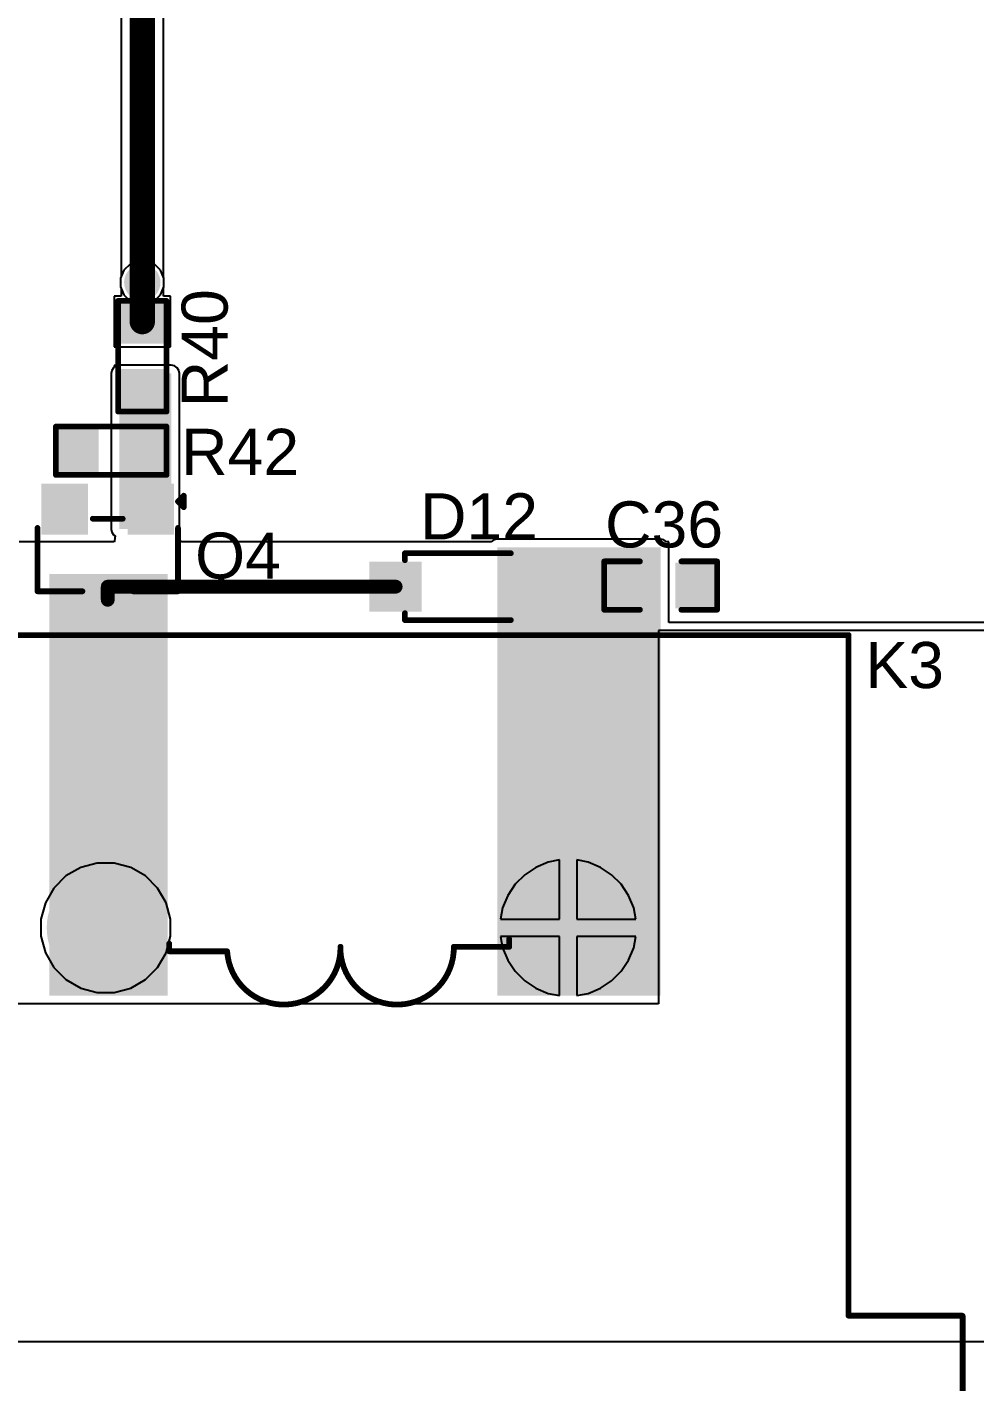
# Model space of a CAD drawing. Header units: millimetres. Extents: x -3 to 175, y -4 to 177.
# Drawn here: x 112.03 to 132.94, y 35.05 to 64.91 of the extents above; entities that cross this region are included whole.
import ezdxf

# ---------------------------------------------------------------- set-up
doc = ezdxf.new("R2010")
doc.units = ezdxf.units.MM
for name, color, linetype in [('BottomLayer', 5, 'Continuous'), ('BottomSolder', 6, 'Continuous'), ('MultiLayer', 9, 'Continuous'), ('PadHoleLayer', 156, 'Continuous'), ('TopLayer', 1, 'Continuous'), ('TopOverlay', 2, 'Continuous'), ('TopPaste', 8, 'Continuous'), ('TopSolder', 216, 'Continuous'), ('ViaHoleLayer', 16, 'Continuous')]:
    doc.layers.add(name, color=color, linetype=linetype)
doc.styles.add('Arial', font='', dxfattribs={"height": 0.2})
doc.styles.get('Arial').set_extended_font_data('Arial')

# ---------------------------------------------------------------- blocks, each defined once
blk = doc.blocks.new('R___0603_11')
at = {"layer": 'TopLayer'}
for points in [[(-0.381, 0.4445), (-0.381, -0.4445), (-1.143, -0.4445), (-1.143, 0.4445)], [(1.143, 0.4445), (1.143, -0.4445), (0.381, -0.4445), (0.381, 0.4445)]]:
    blk.add_hatch(color=1, dxfattribs=at).paths.add_polyline_path(points)
at = {"layer": 'TopPaste'}
for points in [[(-0.381, 0.4445), (-0.381, -0.4445), (-1.143, -0.4445), (-1.143, 0.4445)], [(1.143, 0.4445), (1.143, -0.4445), (0.381, -0.4445), (0.381, 0.4445)]]:
    blk.add_hatch(color=8, dxfattribs=at).paths.add_polyline_path(points)
at = {"layer": 'TopSolder'}
for points in [[(-0.2794, 0.5461), (-0.2794, -0.5461), (-1.2446, -0.5461), (-1.2446, 0.5461)], [(1.2446, 0.5461), (1.2446, -0.5461), (0.2794, -0.5461), (0.2794, 0.5461)]]:
    blk.add_hatch(color=216, dxfattribs=at).paths.add_polyline_path(points)
at = {"layer": 'TopOverlay', "const_width": 0.127}
for points in [[(-1.2192, -0.5334), (-1.2192, 0.5334)], [(1.2192, 0.5334), (-1.2192, 0.5334)], [(1.2192, -0.5334), (1.2192, 0.5334)], [(1.2192, -0.5334), (-1.2192, -0.5334)]]:
    blk.add_lwpolyline(points, dxfattribs=at)
at = {"layer": 'TopOverlay', "const_width": 0.0635}
for points in [[(-1.25095, 0.5334, 1), (-1.18745, 0.5334, 1)], [(-1.25095, 0.5334, 1), (-1.18745, 0.5334, 1)], [(1.18745, 0.5334, 1), (1.25095, 0.5334, 1)], [(1.18745, 0.5334, 1), (1.25095, 0.5334, 1)], [(-1.25095, -0.5334, 1), (-1.18745, -0.5334, 1)], [(-1.25095, -0.5334, 1), (-1.18745, -0.5334, 1)], [(1.18745, -0.5334, 1), (1.25095, -0.5334, 1)], [(1.18745, -0.5334, 1), (1.25095, -0.5334, 1)]]:
    blk.add_lwpolyline(points, format="xyb", close=True, dxfattribs=at)
blk = doc.blocks.new('R___0603_21')
at = {"layer": 'TopLayer'}
for points in [[(-0.381, 0.4445), (-0.381, -0.4445), (-1.143, -0.4445), (-1.143, 0.4445)], [(1.143, 0.4445), (1.143, -0.4445), (0.381, -0.4445), (0.381, 0.4445)]]:
    blk.add_hatch(color=1, dxfattribs=at).paths.add_polyline_path(points)
at = {"layer": 'TopPaste'}
for points in [[(-0.381, 0.4445), (-0.381, -0.4445), (-1.143, -0.4445), (-1.143, 0.4445)], [(1.143, 0.4445), (1.143, -0.4445), (0.381, -0.4445), (0.381, 0.4445)]]:
    blk.add_hatch(color=8, dxfattribs=at).paths.add_polyline_path(points)
at = {"layer": 'TopSolder'}
for points in [[(-0.2794, 0.5461), (-0.2794, -0.5461), (-1.2446, -0.5461), (-1.2446, 0.5461)], [(1.2446, 0.5461), (1.2446, -0.5461), (0.2794, -0.5461), (0.2794, 0.5461)]]:
    blk.add_hatch(color=216, dxfattribs=at).paths.add_polyline_path(points)
at = {"layer": 'TopOverlay', "const_width": 0.127}
for points in [[(-1.2192, 0.5334), (1.2192, 0.5334)], [(-1.2192, -0.5334), (-1.2192, 0.5334)], [(1.2192, -0.5334), (1.2192, 0.5334)], [(-1.2192, -0.5334), (1.2192, -0.5334)]]:
    blk.add_lwpolyline(points, dxfattribs=at)
at = {"layer": 'TopOverlay', "const_width": 0.0635}
for points in [[(-1.25095, 0.5334, 1), (-1.18745, 0.5334, 1)], [(-1.25095, 0.5334, 1), (-1.18745, 0.5334, 1)], [(1.18745, 0.5334, 1), (1.25095, 0.5334, 1)], [(1.18745, 0.5334, 1), (1.25095, 0.5334, 1)], [(-1.25095, -0.5334, 1), (-1.18745, -0.5334, 1)], [(-1.25095, -0.5334, 1), (-1.18745, -0.5334, 1)], [(1.18745, -0.5334, 1), (1.25095, -0.5334, 1)], [(1.18745, -0.5334, 1), (1.25095, -0.5334, 1)]]:
    blk.add_lwpolyline(points, format="xyb", close=True, dxfattribs=at)
blk = doc.blocks.new('SOT_23_91')
at = {"layer": 'TopLayer'}
for points in [[(-0.41, 1.46), (0.41, 1.46), (0.41, 0.54), (-0.41, 0.54)], [(-1.36, -0.54), (-0.54, -0.54), (-0.54, -1.46), (-1.36, -1.46)], [(0.54, -0.54), (1.36, -0.54), (1.36, -1.46), (0.54, -1.46)]]:
    blk.add_hatch(color=1, dxfattribs=at).paths.add_polyline_path(points)
at = {"layer": 'TopPaste'}
for points in [[(-0.41, 1.46), (0.41, 1.46), (0.41, 0.54), (-0.41, 0.54)], [(-1.36, -0.54), (-0.54, -0.54), (-0.54, -1.46), (-1.36, -1.46)], [(0.54, -0.54), (1.36, -0.54), (1.36, -1.46), (0.54, -1.46)]]:
    blk.add_hatch(color=8, dxfattribs=at).paths.add_polyline_path(points)
at = {"layer": 'TopSolder'}
for points in [[(-0.512, 1.562), (0.512, 1.562), (0.512, 0.438), (-0.512, 0.438)], [(-1.462, -0.438), (-0.438, -0.438), (-0.438, -1.562), (-1.462, -1.562)], [(0.438, -0.438), (1.462, -0.438), (1.462, -1.562), (0.438, -1.562)]]:
    blk.add_hatch(color=216, dxfattribs=at).paths.add_polyline_path(points)
at = {"layer": 'TopOverlay', "const_width": 0.127}
for points in [[(-0.559, 0.813), (-1.549, 0.813)], [(-1.549, 0.813), (-1.549, -0.584)], [(1.549, 0.813), (0.559, 0.813)], [(1.549, 0.813), (1.549, -0.584)], [(0.33, -0.787), (-0.33, -0.787)], [(-1.676, -1.041), (-1.676, -1.295)], [(-1.549, -1.168), (-1.676, -1.041)], [(-1.549, -1.168), (-1.676, -1.295)]]:
    blk.add_lwpolyline(points, dxfattribs=at)
at = {"layer": 'TopOverlay', "const_width": 0.0635}
for points in [[(-1.581, 0.813, 1), (-1.518, 0.813, 1)], [(-1.581, 0.813, 1), (-1.518, 0.813, 1)], [(-0.591, 0.813, 1), (-0.527, 0.813, 1)], [(0.527, 0.813, 1), (0.591, 0.813, 1)], [(1.518, 0.813, 1), (1.581, 0.813, 1)], [(1.518, 0.813, 1), (1.581, 0.813, 1)], [(-1.581, -0.584, 1), (-1.518, -0.584, 1)], [(1.518, -0.584, 1), (1.581, -0.584, 1)], [(-0.362, -0.787, 1), (-0.298, -0.787, 1)], [(0.298, -0.787, 1), (0.362, -0.787, 1)], [(-1.708, -1.041, 1), (-1.645, -1.041, 1)], [(-1.708, -1.041, 1), (-1.645, -1.041, 1)], [(-1.581, -1.168, 1), (-1.518, -1.168, 1)], [(-1.581, -1.168, 1), (-1.518, -1.168, 1)], [(-1.708, -1.295, 1), (-1.645, -1.295, 1)], [(-1.708, -1.295, 1), (-1.645, -1.295, 1)]]:
    blk.add_lwpolyline(points, format="xyb", close=True, dxfattribs=at)
blk = doc.blocks.new('SLA_05VDC_SL_A_99')
at = {"layer": 'BottomLayer'}
h = blk.add_hatch(color=5, dxfattribs=at)
edge = h.paths.add_edge_path()
edge.add_arc((-5.1, -7.6), 1.25, 0, 360)
h = blk.add_hatch(color=5, dxfattribs=at)
edge = h.paths.add_edge_path()
edge.add_arc((5.1, -7.6), 1.25, 0, 360)
at = {"layer": 'BottomSolder'}
h = blk.add_hatch(color=6, dxfattribs=at)
edge = h.paths.add_edge_path()
edge.add_arc((-5.1, -7.6), 1.301, 0, 360)
h = blk.add_hatch(color=6, dxfattribs=at)
edge = h.paths.add_edge_path()
edge.add_arc((5.1, -7.6), 1.301, 0, 360)
at = {"layer": 'MultiLayer'}
h = blk.add_hatch(color=9, dxfattribs=at)
edge = h.paths.add_edge_path()
edge.add_arc((-5.1, -7.6), 1.25, 0, 360)
h = blk.add_hatch(color=9, dxfattribs=at)
edge = h.paths.add_edge_path()
edge.add_arc((5.1, -7.6), 1.25, 0, 360)
at = {"layer": 'PadHoleLayer'}
h = blk.add_hatch(color=156, dxfattribs=at)
edge = h.paths.add_edge_path()
edge.add_arc((-5.1, -7.6), 0.6, 0, 360)
h = blk.add_hatch(color=156, dxfattribs=at)
edge = h.paths.add_edge_path()
edge.add_arc((5.1, -7.6), 0.6, 0, 360)
at = {"layer": 'TopLayer'}
h = blk.add_hatch(color=1, dxfattribs=at)
edge = h.paths.add_edge_path()
edge.add_arc((-5.1, -7.6), 1.25, 0, 360)
h = blk.add_hatch(color=1, dxfattribs=at)
edge = h.paths.add_edge_path()
edge.add_arc((5.1, -7.6), 1.25, 0, 360)
at = {"layer": 'TopSolder'}
h = blk.add_hatch(color=216, dxfattribs=at)
edge = h.paths.add_edge_path()
edge.add_arc((-5.1, -7.6), 1.301, 0, 360)
h = blk.add_hatch(color=216, dxfattribs=at)
edge = h.paths.add_edge_path()
edge.add_arc((5.1, -7.6), 1.301, 0, 360)
at = {"layer": 'TopOverlay', "const_width": 0.127}
for points in [[(-13.8, 17.899), (-13.8, 0.957)], [(-11.285, 0.95), (-13.792, 0.95)], [(-11.285, 0.95), (-11.285, -14.051)], [(-3.8, -7.18), (-3.8, -7.35)], [(-2.578, -7.18), (-3.8, -7.18)], [(3.7, -7.081), (2.421, -7.081)], [(3.7, -7.081), (3.7, -7.251)], [(8.827, -14.051), (-11.285, -14.051)]]:
    blk.add_lwpolyline(points, dxfattribs=at)
at = {"layer": 'TopOverlay', "const_width": 0.0635}
for points in [[(-13.832, 0.957, 1), (-13.768, 0.957, 1)], [(-13.824, 0.95, 1), (-13.761, 0.95, 1)], [(-11.317, 0.95, 1), (-11.253, 0.95, 1)], [(-11.317, 0.95, 1), (-11.253, 0.95, 1)], [(-3.832, -7.18, 1), (-3.768, -7.18, 1)], [(-3.832, -7.18, 1), (-3.768, -7.18, 1)], [(-2.61, -7.18, 1), (-2.546, -7.18, 1)], [(-2.61, -7.18, 1), (-2.546, -7.18, 1)], [(-0.11, -7.081, 1), (-0.047, -7.081, 1)], [(-0.11, -7.18, 1), (-0.047, -7.18, 1)], [(2.389, -7.081, 1), (2.453, -7.081, 1)], [(2.389, -7.081, 1), (2.453, -7.081, 1)], [(3.668, -7.081, 1), (3.732, -7.081, 1)], [(3.668, -7.081, 1), (3.732, -7.081, 1)], [(-3.832, -7.35, 1), (-3.768, -7.35, 1)], [(3.668, -7.251, 1), (3.732, -7.251, 1)], [(-11.317, -14.051, 1), (-11.253, -14.051, 1)], [(-11.317, -14.051, 1), (-11.253, -14.051, 1)]]:
    blk.add_lwpolyline(points, format="xyb", close=True, dxfattribs=at)
at = {"layer": 'TopOverlay', "const_width": 0.127}
for points in [[(-2.578, -7.18, -0.978734), (-0.078, -7.081)], [(-0.078, -7.18, -0.978734), (2.421, -7.081)]]:
    blk.add_lwpolyline(points, format="xyb", dxfattribs=at)
blk = doc.blocks.new('SOD_123_124')
at = {"layer": 'TopLayer'}
for points in [[(-1.1, 0.45), (-1.1, -0.45), (-2.05, -0.45), (-2.05, 0.45)], [(2.05, 0.45), (2.05, -0.45), (1.1, -0.45), (1.1, 0.45)]]:
    blk.add_hatch(color=1, dxfattribs=at).paths.add_polyline_path(points)
at = {"layer": 'TopOverlay'}
for points in [[(0.965, 0.508), (2.819, 0.508), (2.819, 0.8), (0.965, 0.8)], [(2.119, -0.787), (2.819, -0.787), (2.819, 0.787), (2.119, 0.787)], [(0.965, -0.8), (2.819, -0.8), (2.819, -0.508), (0.965, -0.508)]]:
    blk.add_hatch(color=2, dxfattribs=at).paths.add_polyline_path(points)
at = {"layer": 'TopPaste'}
for points in [[(-1.1, 0.45), (-1.1, -0.45), (-2.05, -0.45), (-2.05, 0.45)], [(2.05, 0.45), (2.05, -0.45), (1.1, -0.45), (1.1, 0.45)]]:
    blk.add_hatch(color=8, dxfattribs=at).paths.add_polyline_path(points)
at = {"layer": 'TopSolder'}
for points in [[(-0.998, 0.552), (-0.998, -0.552), (-2.152, -0.552), (-2.152, 0.552)], [(2.152, 0.552), (2.152, -0.552), (0.998, -0.552), (0.998, 0.552)]]:
    blk.add_hatch(color=216, dxfattribs=at).paths.add_polyline_path(points)
at = {"layer": 'TopOverlay', "const_width": 0.127}
for points in [[(-1.372, 0.737), (0.965, 0.737)], [(-1.372, 0.584), (-1.372, 0.737)], [(-1.372, -0.737), (-1.372, -0.584)], [(-1.372, -0.737), (0.965, -0.737)]]:
    blk.add_lwpolyline(points, dxfattribs=at)
at = {"layer": 'TopOverlay', "const_width": 0.0635}
for points in [[(-1.403, 0.737, 1), (-1.34, 0.737, 1)], [(-1.403, 0.737, 1), (-1.34, 0.737, 1)], [(-1.403, 0.584, 1), (-1.34, 0.584, 1)], [(0.933, 0.737, 1), (0.997, 0.737, 1)], [(-1.403, -0.584, 1), (-1.34, -0.584, 1)], [(-1.403, -0.737, 1), (-1.34, -0.737, 1)], [(-1.403, -0.737, 1), (-1.34, -0.737, 1)], [(0.933, -0.737, 1), (0.997, -0.737, 1)]]:
    blk.add_lwpolyline(points, format="xyb", close=True, dxfattribs=at)
blk = doc.blocks.new('C___0603_139')
at = {"layer": 'TopLayer'}
for points in [[(-0.381, 0.445), (-0.381, -0.445), (-1.143, -0.445), (-1.143, 0.445)], [(1.143, 0.445), (1.143, -0.445), (0.381, -0.445), (0.381, 0.445)]]:
    blk.add_hatch(color=1, dxfattribs=at).paths.add_polyline_path(points)
at = {"layer": 'TopPaste'}
for points in [[(-0.381, 0.445), (-0.381, -0.445), (-1.143, -0.445), (-1.143, 0.445)], [(1.143, 0.445), (1.143, -0.445), (0.381, -0.445), (0.381, 0.445)]]:
    blk.add_hatch(color=8, dxfattribs=at).paths.add_polyline_path(points)
at = {"layer": 'TopSolder'}
for points in [[(-0.321, 0.504), (-0.321, -0.504), (-1.203, -0.504), (-1.203, 0.504)], [(1.203, 0.504), (1.203, -0.504), (0.321, -0.504), (0.321, 0.504)]]:
    blk.add_hatch(color=216, dxfattribs=at).paths.add_polyline_path(points)
at = {"layer": 'TopOverlay', "const_width": 0.127}
for points in [[(-1.245, -0.533), (-1.245, 0.533)], [(-1.245, 0.533), (-0.457, 0.533)], [(0.457, 0.533), (1.245, 0.533)], [(1.245, -0.533), (1.245, 0.533)], [(-1.245, -0.533), (-0.457, -0.533)], [(0.457, -0.533), (1.245, -0.533)]]:
    blk.add_lwpolyline(points, dxfattribs=at)
at = {"layer": 'TopOverlay', "const_width": 0.0635}
for points in [[(-1.276, 0.533, 1), (-1.213, 0.533, 1)], [(-1.276, 0.533, 1), (-1.213, 0.533, 1)], [(-0.489, 0.533, 1), (-0.425, 0.533, 1)], [(0.425, 0.533, 1), (0.489, 0.533, 1)], [(1.213, 0.533, 1), (1.276, 0.533, 1)], [(1.213, 0.533, 1), (1.276, 0.533, 1)], [(-1.276, -0.533, 1), (-1.213, -0.533, 1)], [(-1.276, -0.533, 1), (-1.213, -0.533, 1)], [(-0.489, -0.533, 1), (-0.425, -0.533, 1)], [(0.425, -0.533, 1), (0.489, -0.533, 1)], [(1.213, -0.533, 1), (1.276, -0.533, 1)], [(1.213, -0.533, 1), (1.276, -0.533, 1)]]:
    blk.add_lwpolyline(points, format="xyb", close=True, dxfattribs=at)

msp = doc.modelspace()

# ---------------------------------------------------------------- hatches: boundary and pattern name
at = {"layer": 'BottomLayer'}
h = msp.add_hatch(color=5, dxfattribs=at)
edge = h.paths.add_edge_path()
edge.add_arc((114.576, 59.284), 0.3, 0, 360)
at = {"layer": 'BottomSolder'}
h = msp.add_hatch(color=6, dxfattribs=at)
edge = h.paths.add_edge_path()
edge.add_arc((114.576, 59.284), 0.402, 0, 360)
at = {"layer": 'TopLayer'}
h = msp.add_hatch(color=1, dxfattribs=at)
edge = h.paths.add_edge_path()
edge.add_arc((114.576, 59.284), 0.3, 0, 360)
for points in [[(114.071, 53.848), (115.214, 53.848), (115.214, 57.277), (114.071, 57.277)], [(122.403, 43.561), (126.009, 43.561), (126.009, 53.442), (122.403, 53.442)], [(112.522, 43.561), (115.138, 43.561), (115.138, 52.857), (112.522, 52.857)]]:
    msp.add_hatch(color=1, dxfattribs=at).paths.add_polyline_path(points)
at = {"layer": 'TopSolder'}
h = msp.add_hatch(color=216, dxfattribs=at)
edge = h.paths.add_edge_path()
edge.add_arc((114.576, 59.284), 0.402, 0, 360)
at = {"layer": 'ViaHoleLayer'}
h = msp.add_hatch(color=16, dxfattribs=at)
edge = h.paths.add_edge_path()
edge.add_arc((114.576, 59.284), 0.15, 0, 360)

# ---------------------------------------------------------------- linework, layer by layer
at = {"layer": 'BottomLayer'}
for p, q in [((114.11, 75.311), (114.11, 59.407)), ((115.042, 59.407), (115.042, 75.311)), ((114.11, 59.407), (114.098, 59.379)), ((114.098, 59.379), (114.098, 59.189)), ((114.098, 59.189), (114.171, 59.013)), ((114.981, 59.013), (115.054, 59.189)), ((115.054, 59.379), (115.042, 59.407)), ((115.054, 59.189), (115.054, 59.379)), ((114.171, 59.013), (114.305, 58.879)), ((114.305, 58.879), (114.481, 58.806)), ((114.671, 58.806), (114.847, 58.879)), ((114.847, 58.879), (114.981, 59.013)), ((114.481, 58.806), (114.671, 58.806)), ((142.967, 51.613), (125.959, 51.613)), ((125.959, 51.613), (125.959, 43.383)), ((113.217, 46.39), (112.892, 46.202)), ((113.581, 46.487), (113.217, 46.39)), ((113.957, 46.487), (113.581, 46.487)), ((114.32, 46.39), (113.957, 46.487)), ((114.645, 46.202), (114.32, 46.39)), ((123.256, 46.392), (123.01, 46.228)), ((123.53, 46.506), (123.256, 46.392)), ((123.778, 46.555), (123.53, 46.506)), ((123.778, 45.25), (123.778, 46.555)), ((124.407, 46.506), (124.159, 46.555)), ((124.159, 46.555), (124.159, 45.25)), ((124.681, 46.392), (124.407, 46.506)), ((124.927, 46.228), (124.681, 46.392)), ((112.892, 46.202), (112.626, 45.936)), ((114.911, 45.936), (114.645, 46.202)), ((122.8, 46.018), (122.636, 45.772)), ((123.01, 46.228), (122.8, 46.018)), ((125.137, 46.018), (124.927, 46.228)), ((125.302, 45.772), (125.137, 46.018)), ((112.626, 45.936), (112.438, 45.611)), ((115.099, 45.611), (114.911, 45.936)), ((122.636, 45.772), (122.522, 45.498)), ((125.415, 45.498), (125.302, 45.772)), ((112.438, 45.611), (112.341, 45.248)), ((115.196, 45.248), (115.099, 45.611)), ((122.522, 45.498), (122.473, 45.25)), ((125.464, 45.25), (125.415, 45.498)), ((112.341, 45.248), (112.341, 44.872)), ((115.196, 44.872), (115.196, 45.248)), ((122.473, 45.25), (123.778, 45.25)), ((124.159, 45.25), (125.464, 45.25)), ((112.341, 44.872), (112.438, 44.508)), ((115.099, 44.508), (115.196, 44.872)), ((123.778, 44.869), (122.473, 44.869)), ((122.473, 44.869), (122.522, 44.621)), ((123.778, 43.564), (123.778, 44.869)), ((125.464, 44.869), (124.159, 44.869)), ((124.159, 44.869), (124.159, 43.564)), ((125.415, 44.621), (125.464, 44.869)), ((112.438, 44.508), (112.626, 44.183)), ((114.911, 44.183), (115.099, 44.508)), ((122.522, 44.621), (122.636, 44.347)), ((125.302, 44.347), (125.415, 44.621)), ((122.636, 44.347), (122.8, 44.101)), ((125.137, 44.101), (125.302, 44.347)), ((112.626, 44.183), (112.892, 43.917)), ((112.892, 43.917), (113.217, 43.729)), ((114.32, 43.729), (114.645, 43.917)), ((114.645, 43.917), (114.911, 44.183)), ((122.8, 44.101), (123.01, 43.891)), ((124.927, 43.891), (125.137, 44.101)), ((113.217, 43.729), (113.581, 43.632)), ((113.581, 43.632), (113.957, 43.632)), ((113.957, 43.632), (114.32, 43.729)), ((123.01, 43.891), (123.256, 43.727)), ((123.256, 43.727), (123.53, 43.613)), ((123.53, 43.613), (123.778, 43.564)), ((124.159, 43.564), (124.407, 43.613)), ((124.407, 43.613), (124.681, 43.727)), ((124.681, 43.727), (124.927, 43.891)), ((125.959, 43.383), (90.678, 43.383)), ((17.78, 35.941), (135.001, 35.941))]:
    msp.add_line(p, q, dxfattribs=at)
at = {"layer": 'BottomLayer', "const_width": 0.559}
msp.add_lwpolyline([(114.576, 59.284), (114.576, 105.794)], dxfattribs=at)
at = {"layer": 'BottomLayer', "const_width": 0.279}
msp.add_lwpolyline([(114.436, 59.284, 1), (114.716, 59.284, 1)], format="xyb", close=True, dxfattribs=at)
at = {"layer": 'TopLayer'}
for p, q in [((114.481, 59.761), (114.305, 59.689)), ((114.671, 59.761), (114.481, 59.761)), ((114.847, 59.689), (114.671, 59.761)), ((114.171, 59.554), (114.098, 59.379)), ((114.305, 59.689), (114.171, 59.554)), ((114.981, 59.554), (114.847, 59.689)), ((115.054, 59.379), (114.981, 59.554)), ((114.098, 59.379), (114.098, 59.189)), ((114.098, 59.189), (114.11, 59.16)), ((114.11, 59.16), (114.11, 58.979)), ((115.042, 59.16), (115.054, 59.189)), ((115.042, 58.979), (115.042, 59.16)), ((115.054, 59.189), (115.054, 59.379)), ((114.11, 58.979), (113.954, 58.979)), ((113.954, 58.979), (113.954, 57.861)), ((115.198, 58.979), (115.042, 58.979)), ((115.198, 57.861), (115.198, 58.979)), ((113.954, 57.861), (115.198, 57.861)), ((113.904, 57.346), (113.89, 57.277)), ((113.943, 57.405), (113.904, 57.346)), ((113.954, 57.412), (113.943, 57.405)), ((114.054, 57.455), (113.954, 57.455)), ((113.954, 57.455), (113.954, 57.412)), ((114.071, 57.458), (114.054, 57.455)), ((115.214, 57.458), (114.071, 57.458)), ((115.284, 57.444), (115.214, 57.458)), ((115.343, 57.405), (115.284, 57.444)), ((115.382, 57.346), (115.343, 57.405)), ((115.396, 57.277), (115.382, 57.346)), ((113.89, 57.277), (113.89, 53.848)), ((115.396, 53.848), (115.396, 57.277)), ((113.89, 53.848), (113.904, 53.779)), ((113.904, 53.779), (113.943, 53.72)), ((115.352, 53.734), (115.382, 53.779)), ((115.382, 53.779), (115.396, 53.848)), ((113.958, 53.569), (111.862, 53.569)), ((113.943, 53.72), (113.979, 53.696)), ((113.966, 53.587), (113.958, 53.569)), ((113.979, 53.696), (113.966, 53.587)), ((115.352, 53.651), (115.352, 53.734)), ((115.445, 53.569), (115.352, 53.651)), ((122.274, 53.569), (115.445, 53.569)), ((122.333, 53.609), (122.274, 53.57)), ((122.274, 53.57), (122.274, 53.569)), ((122.403, 53.623), (122.333, 53.609)), ((126.009, 53.623), (122.403, 53.623)), ((126.079, 53.609), (126.009, 53.623)), ((126.138, 53.57), (126.079, 53.609)), ((126.138, 53.569), (126.138, 53.57)), ((126.187, 53.569), (126.138, 53.569)), ((126.187, 53.459), (126.187, 53.569)), ((126.191, 53.442), (126.187, 53.459)), ((126.191, 51.791), (126.191, 53.442)), ((141.503, 51.791), (126.191, 51.791)), ((17.78, 35.941), (135.001, 35.941))]:
    msp.add_line(p, q, dxfattribs=at)
for points, const_width in [([(114.576, 58.42), (114.576, 59.284)], 0.559), ([(113.814, 52.578), (120.164, 52.578)], 0.305), ([(113.814, 52.289), (113.814, 52.578)], 0.305)]:
    msp.add_lwpolyline(points, dxfattribs=dict(at, const_width=const_width))
for points, const_width in [([(114.436, 59.284, 1), (114.716, 59.284, 1)], 0.279), ([(114.436, 58.42, 1), (114.716, 58.42, 1)], 0.279), ([(113.738, 52.578, 1), (113.89, 52.578, 1)], 0.152), ([(113.738, 52.578, 1), (113.89, 52.578, 1)], 0.152), ([(120.087, 52.578, 1), (120.24, 52.578, 1)], 0.152), ([(113.738, 52.289, 1), (113.89, 52.289, 1)], 0.152)]:
    msp.add_lwpolyline(points, format="xyb", close=True, dxfattribs=dict(at, const_width=const_width))

# ---------------------------------------------------------------- block references
for name, p, rotation in [('R___0603_11', (114.576, 57.658), 270), ('SOT_23_91', (113.814, 53.289), 180), ('SLA_05VDC_SL_A_99', (118.869, 37.46), 180)]:
    msp.add_blockref(name, p, dxfattribs=dict(rotation=rotation))
for name, p in [('R___0603_21', (113.89, 55.575)), ('SOD_123_124', (121.739, 52.578)), ('C___0603_139', (126.009, 52.603))]:
    msp.add_blockref(name, p)

# ---------------------------------------------------------------- texts
at = {"layer": 'TopOverlay', "style": 'Arial'}
msp.add_text('R40', height=1.016, rotation=90, dxfattribs=at).set_placement((116.459, 56.532))
for s, p in [('R42', (115.432, 55.042)), ('D12', (120.701, 53.62)), ('C36', (124.782, 53.442)), ('Q4', (115.74, 52.756)), ('K3', (130.522, 50.343))]:
    msp.add_text(s, height=1.016, dxfattribs=at).set_placement(p)

doc.saveas('drawing.dxf')
